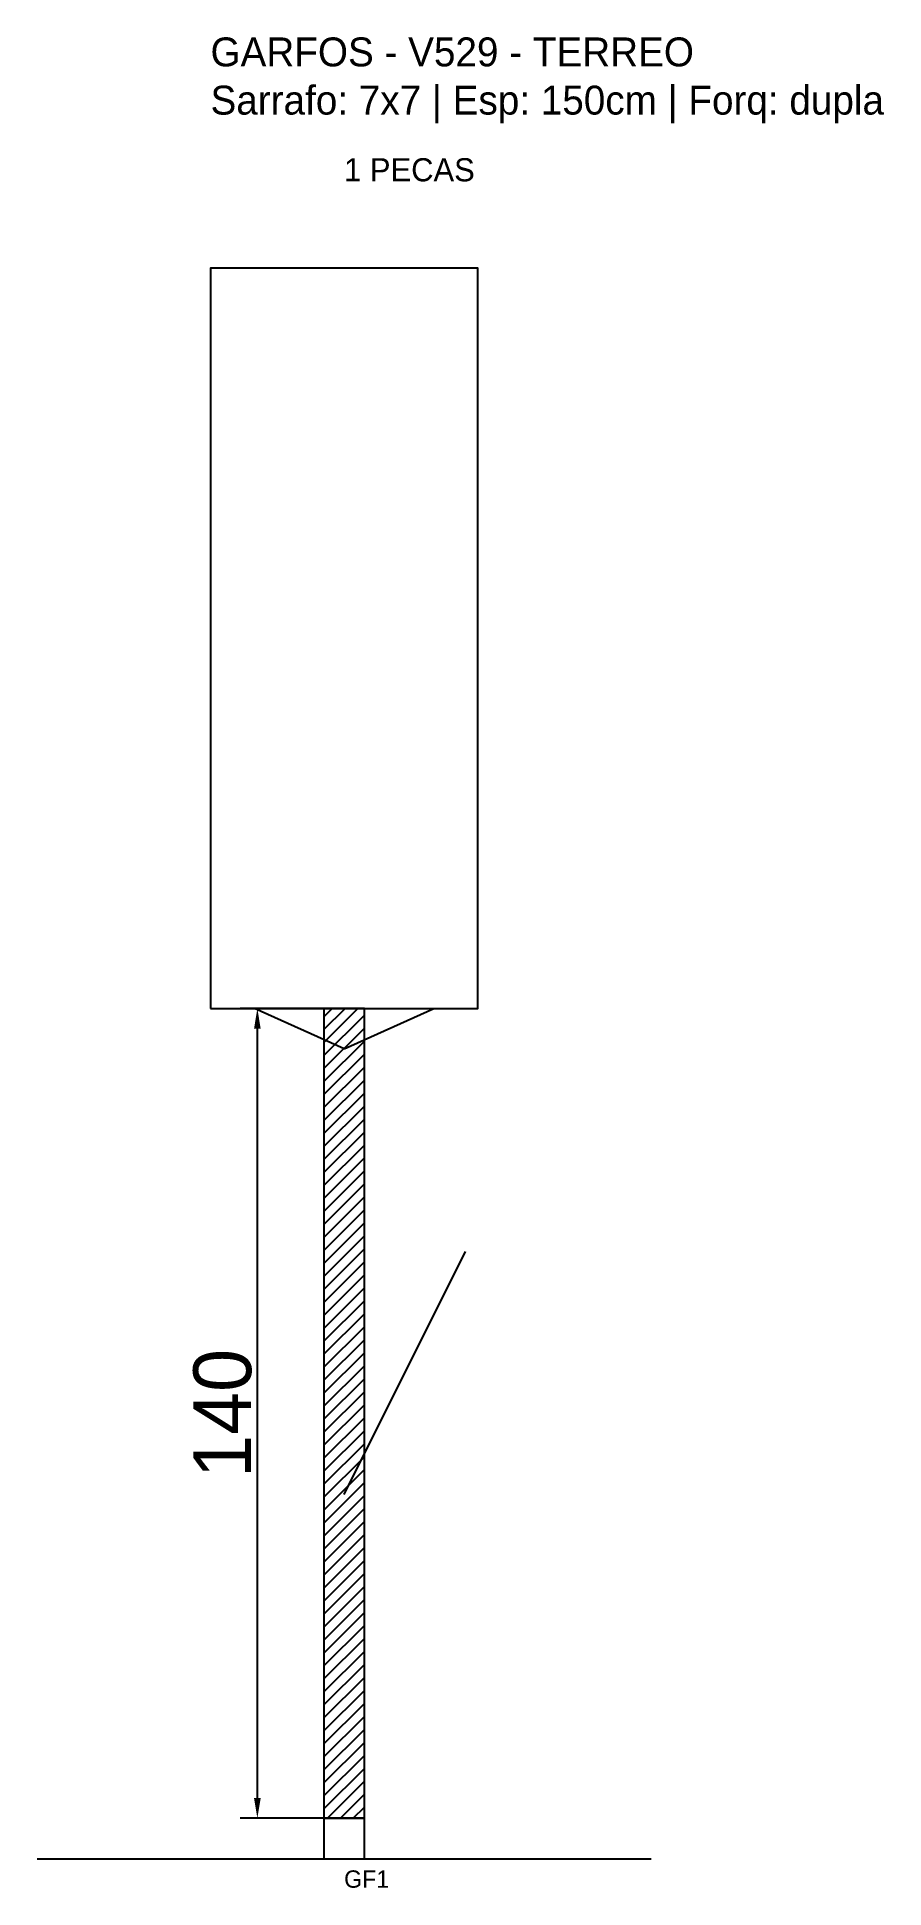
# Model space of a CAD drawing. Header units: metres. Extents: x -30 to 116, y -12 to 308.
import ezdxf

# ---------------------------------------------------------------- set-up
doc = ezdxf.new("R2010")
doc.units = ezdxf.units.M
for name, color, linetype in [('BARRA_ANCORAGEM', 1, 'Continuous'), ('COTA', 241, 'Continuous'), ('GARFOS OK', 3, 'Continuous'), ('NOME DA VIGA', 6, 'Continuous'), ('SARR_7x7', 40, 'Continuous'), ('VIGAS', 3, 'Continuous')]:
    doc.layers.add(name, color=color, linetype=linetype)
doc.dimstyles.new('EZ DXF', dxfattribs={"dimtxt": 10, "dimasz": 3.5, "dimexe": 3, "dimexo": 1.5, "dimgap": 1, "dimtad": 1, "dimdec": 1, "dimdsep": 46, "dimcen": 2.5, "dimazin": 3, "dimtfac": 1, "dimtmove": 0, "dimatfit": 3})

msp = doc.modelspace()

# ---------------------------------------------------------------- hatches: boundary and pattern name
at = {"layer": 'COTA'}
h = msp.add_hatch(dxfattribs=at)
h.set_pattern_fill('ANSI31', scale=0.5)
h.paths.add_polyline_path([(19.600091, 0), (26.600091, 0), (26.600091, 140), (19.600091, 140)])

# ---------------------------------------------------------------- linework, layer by layer
at = {"layer": 'BARRA_ANCORAGEM'}
msp.add_line((23.100091, 56), (44.100091, 98), dxfattribs=at)
at = {"layer": 'GARFOS OK'}
for p, q in [((23.100091, 133), (7.600091, 140)), ((7.600091, 140), (38.600091, 140)), ((23.100091, 133), (38.600091, 140))]:
    msp.add_line(p, q, dxfattribs=at)
at = {"layer": 'GARFOS OK', "linetype": 'CONTINUOUS'}
msp.add_line((-30, -7), (76.200182, -7), dxfattribs=at)
at = {"layer": 'GARFOS OK'}
msp.add_lwpolyline([(19.600091, 0), (26.600091, 0), (26.600091, 140), (19.600091, 140), (19.600091, 0)], dxfattribs=at)
at = {"layer": 'SARR_7x7'}
msp.add_lwpolyline([(19.600091, -7), (26.600091, -7), (26.600091, 0), (19.600091, 0), (19.600091, -7)], dxfattribs=at)
at = {"layer": 'VIGAS'}
msp.add_lwpolyline([(0, 140), (46.200182, 140), (46.200182, 268), (0, 268), (0, 140)], dxfattribs=at)

# ---------------------------------------------------------------- texts
at = {"layer": 'NOME DA VIGA'}
for s, height, p in [('1 PECAS', 4, (23.100091, 283)), ('GF1', 3, (23.100091, -12))]:
    msp.add_text(s, height=height, dxfattribs=at).set_placement(p)
at = {"layer": 'NOME DA VIGA', "insert": (0, 293), "char_height": 5, "attachment_point": 7}
msp.add_mtext('GARFOS - V529 - TERREO\\PSarrafo: 7x7 | Esp: 150cm | Forq: dupla', dxfattribs=at)

# ---------------------------------------------------------------- dimensions: what is measured, and where the dimension line sits
at = {"layer": 'COTA'}
msp.add_linear_dim(base=(8.100091, 0), p1=(23.100091, 0), p2=(23.100091, 140), angle=90, dimstyle='EZ DXF', dxfattribs=at).render()

doc.saveas('drawing.dxf')
